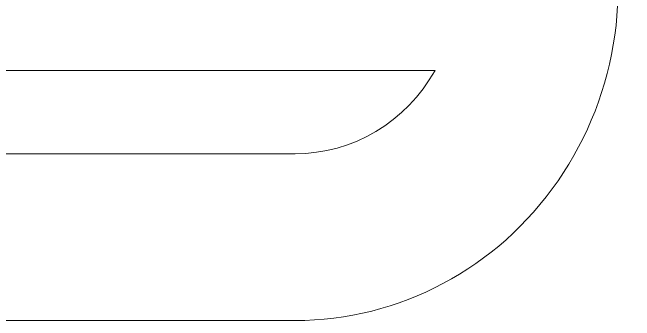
# Model space of a CAD drawing. Header units: millimetres. Extents: x 2680 to 2954, y 1171 to 1387.
# Drawn here: x 2929.35 to 2954.18, y 1268.89 to 1281.21 of the extents above; entities that cross this region are included whole.
import ezdxf

# ---------------------------------------------------------------- set-up
doc = ezdxf.new("R2010")
doc.units = ezdxf.units.MM

msp = doc.modelspace()

# ---------------------------------------------------------------- linework, layer by layer
at = {"color": 7, "linetype": 'Continuous', "lineweight": 15, "extrusion": (-0.253745, -3.38569e-15, 0.967271)}
for p, q in [((2946.215, 1278.892, 70.885), (2912.476, 1278.892, 62.034)), ((2946.215, 1278.892, 70.885), (2912.476, 1278.892, 62.034)), ((2940.63, 1275.558, 69.42), (2918.061, 1275.558, 63.499)), ((2940.63, 1275.558, 69.42), (2918.061, 1275.558, 63.499)), ((2940.63, 1268.892, 69.42), (2918.061, 1268.892, 63.499)), ((2940.63, 1268.892, 69.42), (2918.061, 1268.892, 63.499))]:
    msp.add_line(p, q, dxfattribs=at)
for radius, end in [(13.333, 108.9246), (13.333, 108.9246), (6.667, 60), (6.667, 60)]:
    msp.add_arc((-1282.225, 2862.002, -679.023), radius, 360, end, dxfattribs=at)

doc.saveas('drawing.dxf')
